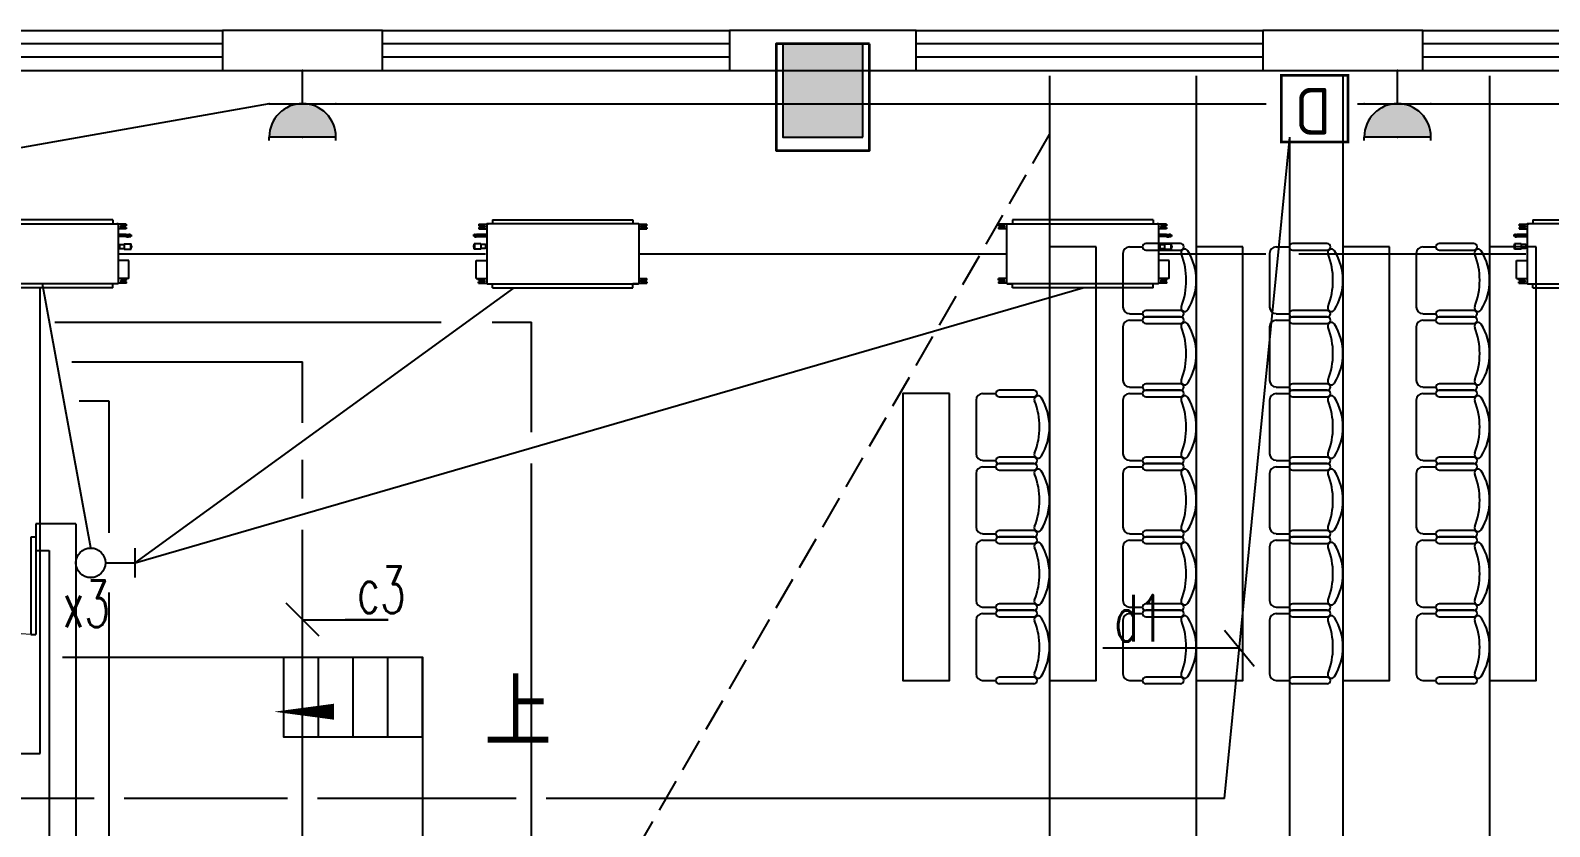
# Model space of a CAD drawing. Extents: x 0 to 302064749, y -59725395 to 1524223.
# Drawn here: x 2069989 to 2081380, y 1466403 to 1472374 of the extents above; entities that cross this region are included whole.
import ezdxf
from ezdxf.enums import TextEntityAlignment as Align

# ---------------------------------------------------------------- set-up
doc = ezdxf.new("R2010")
doc.units = 0
doc.header["$LTSCALE"] = 1000
doc.linetypes.add('DASH', pattern=[0.35, 0.25, -0.1])
for name, color, linetype in [('0-FJPG', 3, 'Continuous'), ('0-底图', 7, 'Continuous'), ('COLU', 7, 'Continuous'), ('COLU_HATCH', 251, 'Continuous'), ('DIM-照明', 3, 'Continuous'), ('EQUIP-插座', 3, 'Continuous'), ('EQUIP-消防', 3, 'Continuous'), ('EQUIP-照明', 3, 'Continuous'), ('M-VRF-EQ', 100, 'Continuous'), ('STAIR', 2, 'Continuous'), ('TEL_TEXT', 7, 'Continuous'), ('TEXT', 7, 'Continuous'), ('WALL', 2, 'Continuous'), ('WINDOW', 4, 'Continuous'), ('WIRE-照明', 6, 'Continuous'), ('公用-符号', 3, 'Continuous'), ('公用-说明', 7, 'Continuous'), ('家具', 8, 'Continuous')]:
    doc.layers.add(name, color=color, linetype=linetype)
doc.layers.add('砼柱', color=2, linetype='Continuous', lineweight=35)
doc.styles.add('_TCH_DIM', font='SIMPLEX', dxfattribs={"width": 0.8, "height": 5, "bigfont": 'HZTXT'})
doc.styles.add('_TEL_DIM', font='simplex.shx', dxfattribs={"width": 0.8, "height": 3.5, "bigfont": 'gbcbig.shx'})
doc.styles.get("Standard").update_dxf_attribs({"font": 'geniso.shx', "bigfont": 'hztxt.shx'})

# ---------------------------------------------------------------- blocks, each defined once
blk = doc.blocks.new('MDV-D71T2')
at = {"extrusion": (0, 0, -1)}
for p, q in [((2794522, 2676021), (2794462, 2676021)), ((2794462, 2676009), (2794462, 2676021)), ((2794462, 2676016), (2794466, 2676016)), ((2794466, 2676009), (2794466, 2676021)), ((2794522, 2675576), (2794522, 2676022)), ((2795660, 2676024), (2794524, 2676024)), ((2794526, 2676024), (2794567, 2676024)), ((2794526, 2676024), (2794537, 2676024)), ((2795660, 2676024), (2794527, 2676024)), ((2795620, 2676055), (2794567, 2676055)), ((2795620, 2676055), (2795620, 2676025)), ((2795662, 2675576), (2795662, 2676022)), ((2795724, 2676021), (2795664, 2676021)), ((2795721, 2676009), (2795721, 2676021)), ((2795724, 2676016), (2795721, 2676016)), ((2795724, 2676021), (2795724, 2676009)), ((2794502, 2676009), (2794462, 2676009)), ((2794502, 2675997), (2794462, 2675997)), ((2794462, 2675997), (2794462, 2675986)), ((2794462, 2675991), (2794466, 2675991)), ((2794522, 2675986), (2794462, 2675986)), ((2794466, 2675997), (2794466, 2675986)), ((2795723, 2675986), (2795662, 2675986)), ((2795724, 2676009), (2795684, 2676009)), ((2795724, 2675997), (2795684, 2675997)), ((2795721, 2675997), (2795721, 2675986)), ((2795724, 2675991), (2795721, 2675991)), ((2795724, 2675997), (2795724, 2675986)), ((2795741, 2675986), (2795741, 2675850)), ((2795662, 2675758), (2795671, 2675758)), ((2795662, 2675732), (2795671, 2675732)), ((2795722, 2675671), (2795662, 2675671)), ((2795671, 2675731), (2795671, 2675759)), ((2795671, 2675759), (2795704, 2675759)), ((2795671, 2675731), (2795704, 2675731)), ((2795707, 2675726), (2795707, 2675764)), ((2795707, 2675764), (2795755, 2675764)), ((2795707, 2675726), (2795755, 2675726)), ((2795722, 2675671), (2795722, 2675655)), ((2795728, 2675673), (2795728, 2675654)), ((2795728, 2675673), (2795739, 2675673)), ((2795728, 2675670), (2795739, 2675670)), ((2795739, 2675673), (2795739, 2675654)), ((2795739, 2675669), (2795741, 2675669)), ((2795741, 2675672), (2795741, 2675671)), ((2795741, 2675655), (2795741, 2675671)), ((2795750, 2675673), (2795742, 2675673)), ((2795750, 2675670), (2795742, 2675670)), ((2795752, 2675671), (2795751, 2675672)), ((2795752, 2675655), (2795752, 2675671)), ((2795752, 2675671), (2795756, 2675669)), ((2795755, 2675726), (2795755, 2675764)), ((2795755, 2675764), (2795755, 2675726)), ((2795755, 2675764), (2795757, 2675764)), ((2795755, 2675764), (2795755, 2675764)), ((2795756, 2675669), (2795756, 2675657)), ((2795757, 2675726), (2795757, 2675764)), ((2795757, 2675764), (2795758, 2675764)), ((2795758, 2675764), (2795758, 2675726)), ((2794522, 2675613), (2794462, 2675613)), ((2794462, 2675602), (2794462, 2675613)), ((2794462, 2675608), (2794466, 2675608)), ((2794502, 2675602), (2794462, 2675602)), ((2794502, 2675590), (2794462, 2675590)), ((2794462, 2675590), (2794462, 2675578)), ((2794462, 2675583), (2794466, 2675583)), ((2794522, 2675578), (2794462, 2675578)), ((2794466, 2675602), (2794466, 2675613)), ((2794466, 2675590), (2794466, 2675578)), ((2794524, 2675574), (2795660, 2675574)), ((2794526, 2675574), (2794537, 2675574)), ((2794526, 2675574), (2794567, 2675574)), ((2795619, 2675574), (2795661, 2675574)), ((2795620, 2675544), (2795620, 2675574)), ((2795661, 2675574), (2795650, 2675574)), ((2795722, 2675655), (2795662, 2675655)), ((2795722, 2675613), (2795662, 2675613)), ((2795722, 2675578), (2795662, 2675578)), ((2795722, 2675602), (2795682, 2675602)), ((2795722, 2675590), (2795682, 2675590)), ((2795719, 2675602), (2795719, 2675613)), ((2795722, 2675608), (2795719, 2675608)), ((2795719, 2675590), (2795719, 2675578)), ((2795722, 2675583), (2795719, 2675583)), ((2795722, 2675602), (2795722, 2675613)), ((2795722, 2675578), (2795722, 2675590)), ((2795728, 2675660), (2795739, 2675660)), ((2795728, 2675654), (2795739, 2675654)), ((2795739, 2675658), (2795741, 2675658)), ((2795741, 2675654), (2795741, 2675655)), ((2795750, 2675660), (2795742, 2675660)), ((2795750, 2675654), (2795742, 2675654)), ((2795752, 2675655), (2795751, 2675654)), ((2795752, 2675655), (2795756, 2675657)), ((2795620, 2675544), (2794567, 2675544))]:
    blk.add_line(p, q, dxfattribs=at)
for p, q in [((2794567, 2676055), (2794567, 2676024)), ((2795741, 2675986), (2795663, 2675986)), ((2795741, 2675850), (2795662, 2675850)), ((2795662, 2675732), (2795671, 2675732)), ((2795707, 2675764), (2795704, 2675759)), ((2795707, 2675726), (2795704, 2675731)), ((2795722, 2675671), (2795728, 2675673)), ((2795755, 2675726), (2795757, 2675726)), ((2795755, 2675726), (2795755, 2675726)), ((2795757, 2675726), (2795758, 2675726)), ((2795758, 2675745), (2795768, 2675745)), ((2794567, 2675544), (2794567, 2675574)), ((2795662, 2675655), (2795722, 2675655)), ((2795722, 2675655), (2795728, 2675654)), ((2795728, 2675655), (2795738, 2675655)), ((2795757, 2675663), (2795767, 2675663))]:
    blk.add_line(p, q)
for centre, start, end in [((2794524, 2676022), 90, 180), ((2794524, 2676022), 90, 180), ((2795660, 2676022), 0, 90), ((2794524, 2675576), 180, 270), ((2795660, 2675576), 270, 0)]:
    blk.add_arc(centre, 2, start, end)
for centre, radius, start, end in [((-2794502, 2676003), 6, 90, 270), ((-2795684, 2676003), 6, 270, 90), ((-2794502, 2675596), 6, 90, 270), ((-2795682, 2675596), 6, 270, 90), ((-2795751, 2675663), 6.25, 136.121, 223.879)]:
    blk.add_arc(centre, radius, start, end, dxfattribs=at)
for points, knots in [([(2795741, 2675672), (2795741, 2675672), (2795741, 2675672), (2795741, 2675672), (2795741, 2675672), (2795741, 2675672), (2795742, 2675672), (2795742, 2675672), (2795742, 2675672), (2795742, 2675672), (2795742, 2675672), (2795742, 2675672), (2795742, 2675673), (2795742, 2675673), (2795742, 2675673), (2795742, 2675673), (2795742, 2675673), (2795742, 2675673), (2795742, 2675673), (2795742, 2675673), (2795742, 2675673), (2795742, 2675673), (2795742, 2675673), (2795742, 2675673), (2795742, 2675673)], [0, 0, 0, 0, 1, 1, 1, 2, 2, 2, 3, 3, 3, 4, 4, 4, 5, 5, 5, 6, 6, 6, 7, 7, 7, 8, 8, 8, 8]), ([(2795742, 2675670), (2795742, 2675670), (2795742, 2675670), (2795742, 2675670), (2795742, 2675670), (2795742, 2675670), (2795742, 2675670), (2795742, 2675670), (2795742, 2675670), (2795742, 2675670), (2795742, 2675670), (2795742, 2675670), (2795742, 2675670), (2795742, 2675670), (2795742, 2675670), (2795742, 2675670), (2795742, 2675670), (2795741, 2675670), (2795741, 2675670), (2795741, 2675670), (2795741, 2675670), (2795741, 2675670), (2795741, 2675670), (2795741, 2675670), (2795741, 2675670), (2795741, 2675670), (2795741, 2675670), (2795741, 2675670), (2795741, 2675670), (2795741, 2675670), (2795741, 2675670), (2795741, 2675670), (2795741, 2675670), (2795741, 2675670), (2795741, 2675671), (2795741, 2675671), (2795741, 2675671), (2795741, 2675671), (2795741, 2675671), (2795741, 2675671), (2795741, 2675671), (2795741, 2675671), (2795741, 2675671), (2795741, 2675671), (2795741, 2675671), (2795741, 2675671), (2795741, 2675671), (2795741, 2675671), (2795741, 2675671), (2795741, 2675671), (2795741, 2675671), (2795741, 2675671), (2795741, 2675671), (2795741, 2675671), (2795741, 2675671), (2795741, 2675671), (2795741, 2675671), (2795741, 2675671), (2795741, 2675671), (2795741, 2675671), (2795741, 2675671), (2795741, 2675671), (2795741, 2675671), (2795741, 2675671), (2795741, 2675671), (2795741, 2675671), (2795741, 2675671), (2795741, 2675671), (2795741, 2675671), (2795741, 2675671), (2795741, 2675671), (2795741, 2675671), (2795741, 2675672), (2795741, 2675672), (2795741, 2675672), (2795741, 2675672), (2795741, 2675672), (2795741, 2675672), (2795741, 2675672), (2795741, 2675672), (2795741, 2675672), (2795741, 2675672), (2795741, 2675672), (2795741, 2675672), (2795741, 2675672), (2795741, 2675672), (2795741, 2675672), (2795741, 2675672), (2795741, 2675672), (2795741, 2675672), (2795741, 2675672), (2795741, 2675672), (2795741, 2675672), (2795741, 2675672), (2795741, 2675672), (2795741, 2675672), (2795741, 2675672), (2795741, 2675672), (2795741, 2675672), (2795741, 2675672), (2795741, 2675672), (2795741, 2675672), (2795741, 2675672), (2795741, 2675672), (2795741, 2675672), (2795741, 2675672), (2795741, 2675672), (2795741, 2675672), (2795741, 2675672)], [0, 0, 0, 0, 1, 1, 1, 2, 2, 2, 3, 3, 3, 4, 4, 4, 5, 5, 5, 6, 6, 6, 7, 7, 7, 8, 8, 8, 9, 9, 9, 10, 10, 10, 11, 11, 11, 12, 12, 12, 13, 13, 13, 14, 14, 14, 15, 15, 15, 16, 16, 16, 17, 17, 17, 18, 18, 18, 19, 19, 19, 20, 20, 20, 21, 21, 21, 22, 22, 22, 23, 23, 23, 24, 24, 24, 25, 25, 25, 26, 26, 26, 27, 27, 27, 28, 28, 28, 29, 29, 29, 30, 30, 30, 31, 31, 31, 32, 32, 32, 33, 33, 33, 34, 34, 34, 35, 35, 35, 36, 36, 36, 36]), ([(2795742, 2675660), (2795742, 2675660), (2795742, 2675660), (2795742, 2675660), (2795742, 2675660), (2795742, 2675660), (2795742, 2675660), (2795742, 2675660), (2795742, 2675661), (2795742, 2675661), (2795742, 2675661), (2795742, 2675661), (2795742, 2675661), (2795742, 2675661), (2795742, 2675661), (2795742, 2675661), (2795742, 2675661), (2795741, 2675661), (2795741, 2675661), (2795741, 2675661), (2795741, 2675662), (2795741, 2675662), (2795741, 2675662), (2795741, 2675662), (2795741, 2675662), (2795741, 2675662), (2795741, 2675662), (2795741, 2675662), (2795741, 2675662), (2795741, 2675662), (2795741, 2675662), (2795741, 2675662), (2795741, 2675663), (2795741, 2675663), (2795741, 2675663), (2795741, 2675663), (2795741, 2675663), (2795741, 2675663), (2795741, 2675663), (2795741, 2675663), (2795741, 2675663), (2795741, 2675663), (2795741, 2675663), (2795741, 2675663), (2795741, 2675663), (2795741, 2675664), (2795741, 2675664), (2795741, 2675664), (2795741, 2675664), (2795741, 2675664), (2795741, 2675664), (2795741, 2675664), (2795741, 2675664), (2795741, 2675664), (2795741, 2675664), (2795741, 2675664), (2795741, 2675664), (2795741, 2675664), (2795741, 2675665), (2795741, 2675665), (2795741, 2675665), (2795741, 2675665), (2795741, 2675665), (2795741, 2675665), (2795741, 2675665), (2795741, 2675665), (2795741, 2675665), (2795741, 2675665), (2795741, 2675665), (2795741, 2675665), (2795741, 2675665), (2795741, 2675666), (2795741, 2675666), (2795741, 2675666), (2795741, 2675666), (2795741, 2675666), (2795741, 2675666), (2795741, 2675666), (2795741, 2675666), (2795741, 2675666), (2795741, 2675666), (2795741, 2675666), (2795741, 2675666), (2795741, 2675666), (2795741, 2675667), (2795741, 2675667), (2795741, 2675667), (2795741, 2675667), (2795741, 2675667), (2795741, 2675667), (2795741, 2675667), (2795741, 2675667), (2795741, 2675667), (2795741, 2675667), (2795741, 2675667), (2795741, 2675667), (2795741, 2675667), (2795741, 2675668), (2795741, 2675668), (2795741, 2675668), (2795741, 2675668), (2795741, 2675668), (2795741, 2675668), (2795741, 2675668), (2795742, 2675668), (2795742, 2675668), (2795742, 2675668), (2795742, 2675668), (2795742, 2675668), (2795742, 2675669), (2795742, 2675669), (2795742, 2675669), (2795742, 2675669), (2795742, 2675669), (2795742, 2675669), (2795742, 2675669), (2795742, 2675669), (2795742, 2675669), (2795742, 2675669), (2795742, 2675669), (2795742, 2675670)], [0, 0, 0, 0, 1, 1, 1, 2, 2, 2, 3, 3, 3, 4, 4, 4, 5, 5, 5, 6, 6, 6, 7, 7, 7, 8, 8, 8, 9, 9, 9, 10, 10, 10, 11, 11, 11, 12, 12, 12, 13, 13, 13, 14, 14, 14, 15, 15, 15, 16, 16, 16, 17, 17, 17, 18, 18, 18, 19, 19, 19, 20, 20, 20, 21, 21, 21, 22, 22, 22, 23, 23, 23, 24, 24, 24, 25, 25, 25, 26, 26, 26, 27, 27, 27, 28, 28, 28, 29, 29, 29, 30, 30, 30, 31, 31, 31, 32, 32, 32, 33, 33, 33, 34, 34, 34, 35, 35, 35, 36, 36, 36, 37, 37, 37, 38, 38, 38, 39, 39, 39, 40, 40, 40, 40]), ([(2795751, 2675672), (2795751, 2675672), (2795751, 2675672), (2795751, 2675672), (2795751, 2675672), (2795751, 2675672), (2795751, 2675672), (2795751, 2675672), (2795751, 2675672), (2795751, 2675672), (2795751, 2675672), (2795751, 2675672), (2795750, 2675673), (2795750, 2675673), (2795750, 2675673), (2795750, 2675673), (2795750, 2675673), (2795750, 2675673), (2795750, 2675673), (2795750, 2675673), (2795750, 2675673), (2795750, 2675673), (2795750, 2675673), (2795750, 2675673), (2795750, 2675673)], [0, 0, 0, 0, 1, 1, 1, 2, 2, 2, 3, 3, 3, 4, 4, 4, 5, 5, 5, 6, 6, 6, 7, 7, 7, 8, 8, 8, 8]), ([(2795750, 2675670), (2795750, 2675670), (2795750, 2675670), (2795750, 2675670), (2795750, 2675670), (2795750, 2675670), (2795750, 2675670), (2795750, 2675670), (2795750, 2675670), (2795750, 2675670), (2795750, 2675670), (2795750, 2675670), (2795750, 2675670), (2795751, 2675670), (2795751, 2675670), (2795751, 2675670), (2795751, 2675670), (2795751, 2675670), (2795751, 2675670), (2795751, 2675670), (2795751, 2675670), (2795751, 2675670), (2795751, 2675670), (2795751, 2675670), (2795751, 2675670), (2795751, 2675670), (2795751, 2675670), (2795751, 2675670), (2795751, 2675670), (2795751, 2675670), (2795751, 2675670), (2795751, 2675670), (2795751, 2675670), (2795751, 2675670), (2795751, 2675671), (2795751, 2675671), (2795751, 2675671), (2795751, 2675671), (2795751, 2675671), (2795751, 2675671), (2795751, 2675671), (2795751, 2675671), (2795751, 2675671), (2795751, 2675671), (2795751, 2675671), (2795751, 2675671), (2795751, 2675671), (2795751, 2675671), (2795751, 2675671), (2795751, 2675671), (2795751, 2675671), (2795751, 2675671), (2795751, 2675671), (2795751, 2675671), (2795751, 2675671), (2795751, 2675671), (2795751, 2675671), (2795751, 2675671), (2795751, 2675671), (2795751, 2675671), (2795751, 2675671), (2795751, 2675671), (2795751, 2675671), (2795751, 2675671), (2795751, 2675671), (2795751, 2675671), (2795751, 2675671), (2795751, 2675671), (2795751, 2675671), (2795751, 2675671), (2795751, 2675671), (2795751, 2675671), (2795751, 2675672), (2795751, 2675672), (2795751, 2675672), (2795751, 2675672), (2795751, 2675672), (2795751, 2675672), (2795751, 2675672), (2795751, 2675672), (2795751, 2675672), (2795751, 2675672), (2795751, 2675672), (2795751, 2675672), (2795751, 2675672), (2795751, 2675672), (2795751, 2675672), (2795751, 2675672), (2795751, 2675672), (2795751, 2675672), (2795751, 2675672), (2795751, 2675672), (2795751, 2675672), (2795751, 2675672), (2795751, 2675672), (2795751, 2675672), (2795751, 2675672), (2795751, 2675672), (2795751, 2675672), (2795751, 2675672), (2795751, 2675672), (2795751, 2675672), (2795751, 2675672), (2795751, 2675672), (2795751, 2675672), (2795751, 2675672), (2795751, 2675672), (2795751, 2675672), (2795751, 2675672)], [0, 0, 0, 0, 1, 1, 1, 2, 2, 2, 3, 3, 3, 4, 4, 4, 5, 5, 5, 6, 6, 6, 7, 7, 7, 8, 8, 8, 9, 9, 9, 10, 10, 10, 11, 11, 11, 12, 12, 12, 13, 13, 13, 14, 14, 14, 15, 15, 15, 16, 16, 16, 17, 17, 17, 18, 18, 18, 19, 19, 19, 20, 20, 20, 21, 21, 21, 22, 22, 22, 23, 23, 23, 24, 24, 24, 25, 25, 25, 26, 26, 26, 27, 27, 27, 28, 28, 28, 29, 29, 29, 30, 30, 30, 31, 31, 31, 32, 32, 32, 33, 33, 33, 34, 34, 34, 35, 35, 35, 36, 36, 36, 36]), ([(2795750, 2675660), (2795750, 2675660), (2795750, 2675660), (2795750, 2675660), (2795750, 2675660), (2795750, 2675660), (2795750, 2675660), (2795750, 2675660), (2795750, 2675661), (2795750, 2675661), (2795750, 2675661), (2795750, 2675661), (2795750, 2675661), (2795751, 2675661), (2795751, 2675661), (2795751, 2675661), (2795751, 2675661), (2795751, 2675661), (2795751, 2675661), (2795751, 2675661), (2795751, 2675662), (2795751, 2675662), (2795751, 2675662), (2795751, 2675662), (2795751, 2675662), (2795751, 2675662), (2795751, 2675662), (2795751, 2675662), (2795751, 2675662), (2795751, 2675662), (2795751, 2675662), (2795751, 2675662), (2795751, 2675663), (2795751, 2675663), (2795751, 2675663), (2795751, 2675663), (2795751, 2675663), (2795751, 2675663), (2795751, 2675663), (2795751, 2675663), (2795751, 2675663), (2795751, 2675663), (2795751, 2675663), (2795751, 2675663), (2795751, 2675663), (2795751, 2675664), (2795751, 2675664), (2795751, 2675664), (2795751, 2675664), (2795751, 2675664), (2795751, 2675664), (2795751, 2675664), (2795751, 2675664), (2795751, 2675664), (2795751, 2675664), (2795751, 2675664), (2795751, 2675664), (2795751, 2675664), (2795751, 2675665), (2795751, 2675665), (2795751, 2675665), (2795751, 2675665), (2795751, 2675665), (2795751, 2675665), (2795751, 2675665), (2795751, 2675665), (2795751, 2675665), (2795751, 2675665), (2795751, 2675665), (2795751, 2675665), (2795751, 2675665), (2795751, 2675666), (2795751, 2675666), (2795751, 2675666), (2795751, 2675666), (2795751, 2675666), (2795751, 2675666), (2795751, 2675666), (2795751, 2675666), (2795751, 2675666), (2795751, 2675666), (2795751, 2675666), (2795751, 2675666), (2795751, 2675666), (2795751, 2675667), (2795751, 2675667), (2795751, 2675667), (2795751, 2675667), (2795751, 2675667), (2795751, 2675667), (2795751, 2675667), (2795751, 2675667), (2795751, 2675667), (2795751, 2675667), (2795751, 2675667), (2795751, 2675667), (2795751, 2675667), (2795751, 2675668), (2795751, 2675668), (2795751, 2675668), (2795751, 2675668), (2795751, 2675668), (2795751, 2675668), (2795751, 2675668), (2795751, 2675668), (2795751, 2675668), (2795751, 2675668), (2795751, 2675668), (2795750, 2675668), (2795750, 2675669), (2795750, 2675669), (2795750, 2675669), (2795750, 2675669), (2795750, 2675669), (2795750, 2675669), (2795750, 2675669), (2795750, 2675669), (2795750, 2675669), (2795750, 2675669), (2795750, 2675669), (2795750, 2675670)], [0, 0, 0, 0, 1, 1, 1, 2, 2, 2, 3, 3, 3, 4, 4, 4, 5, 5, 5, 6, 6, 6, 7, 7, 7, 8, 8, 8, 9, 9, 9, 10, 10, 10, 11, 11, 11, 12, 12, 12, 13, 13, 13, 14, 14, 14, 15, 15, 15, 16, 16, 16, 17, 17, 17, 18, 18, 18, 19, 19, 19, 20, 20, 20, 21, 21, 21, 22, 22, 22, 23, 23, 23, 24, 24, 24, 25, 25, 25, 26, 26, 26, 27, 27, 27, 28, 28, 28, 29, 29, 29, 30, 30, 30, 31, 31, 31, 32, 32, 32, 33, 33, 33, 34, 34, 34, 35, 35, 35, 36, 36, 36, 37, 37, 37, 38, 38, 38, 39, 39, 39, 40, 40, 40, 40]), ([(2795742, 2675654), (2795742, 2675654), (2795742, 2675654), (2795742, 2675654), (2795742, 2675654), (2795742, 2675654), (2795742, 2675654), (2795742, 2675654), (2795742, 2675654), (2795742, 2675654), (2795742, 2675654), (2795742, 2675654), (2795742, 2675654), (2795742, 2675654), (2795742, 2675654), (2795742, 2675654), (2795742, 2675654), (2795741, 2675655), (2795741, 2675655), (2795741, 2675655), (2795741, 2675655), (2795741, 2675655), (2795741, 2675655), (2795741, 2675655), (2795741, 2675655), (2795741, 2675655), (2795741, 2675655), (2795741, 2675655), (2795741, 2675655), (2795741, 2675655), (2795741, 2675655), (2795741, 2675655), (2795741, 2675655), (2795741, 2675655), (2795741, 2675655), (2795741, 2675655), (2795741, 2675656), (2795741, 2675656), (2795741, 2675656), (2795741, 2675656), (2795741, 2675656), (2795741, 2675656), (2795741, 2675656), (2795741, 2675656), (2795741, 2675656), (2795741, 2675656), (2795741, 2675656), (2795741, 2675656), (2795741, 2675656), (2795741, 2675656), (2795741, 2675656), (2795741, 2675656), (2795741, 2675656), (2795741, 2675656), (2795741, 2675656), (2795741, 2675656), (2795741, 2675657), (2795741, 2675657), (2795741, 2675657), (2795741, 2675657), (2795741, 2675657), (2795741, 2675657), (2795741, 2675657), (2795741, 2675657), (2795741, 2675657), (2795741, 2675657), (2795741, 2675657), (2795741, 2675657), (2795741, 2675657), (2795741, 2675657), (2795741, 2675657), (2795741, 2675657), (2795741, 2675657), (2795741, 2675657), (2795741, 2675657), (2795741, 2675657), (2795741, 2675658), (2795741, 2675658), (2795741, 2675658), (2795741, 2675658), (2795741, 2675658), (2795741, 2675658), (2795741, 2675658), (2795741, 2675658), (2795741, 2675658), (2795741, 2675658), (2795741, 2675658), (2795741, 2675658), (2795741, 2675658), (2795741, 2675658), (2795741, 2675658), (2795741, 2675658), (2795741, 2675658), (2795741, 2675658), (2795741, 2675658), (2795741, 2675658), (2795741, 2675659), (2795741, 2675659), (2795741, 2675659), (2795741, 2675659), (2795741, 2675659), (2795741, 2675659), (2795741, 2675659), (2795741, 2675659), (2795742, 2675659), (2795742, 2675659), (2795742, 2675659), (2795742, 2675659), (2795742, 2675659), (2795742, 2675659), (2795742, 2675659), (2795742, 2675659), (2795742, 2675659), (2795742, 2675659), (2795742, 2675660), (2795742, 2675660), (2795742, 2675660), (2795742, 2675660), (2795742, 2675660), (2795742, 2675660), (2795742, 2675660)], [0, 0, 0, 0, 1, 1, 1, 2, 2, 2, 3, 3, 3, 4, 4, 4, 5, 5, 5, 6, 6, 6, 7, 7, 7, 8, 8, 8, 9, 9, 9, 10, 10, 10, 11, 11, 11, 12, 12, 12, 13, 13, 13, 14, 14, 14, 15, 15, 15, 16, 16, 16, 17, 17, 17, 18, 18, 18, 19, 19, 19, 20, 20, 20, 21, 21, 21, 22, 22, 22, 23, 23, 23, 24, 24, 24, 25, 25, 25, 26, 26, 26, 27, 27, 27, 28, 28, 28, 29, 29, 29, 30, 30, 30, 31, 31, 31, 32, 32, 32, 33, 33, 33, 34, 34, 34, 35, 35, 35, 36, 36, 36, 37, 37, 37, 38, 38, 38, 39, 39, 39, 40, 40, 40, 40]), ([(2795741, 2675654), (2795741, 2675654), (2795741, 2675654), (2795741, 2675654), (2795741, 2675654), (2795741, 2675654), (2795742, 2675654), (2795742, 2675654), (2795742, 2675654), (2795742, 2675654), (2795742, 2675654), (2795742, 2675654), (2795742, 2675654), (2795742, 2675654), (2795742, 2675654), (2795742, 2675654), (2795742, 2675654), (2795742, 2675654), (2795742, 2675654), (2795742, 2675654), (2795742, 2675654), (2795742, 2675654), (2795742, 2675654), (2795742, 2675654), (2795742, 2675654)], [0, 0, 0, 0, 1, 1, 1, 2, 2, 2, 3, 3, 3, 4, 4, 4, 5, 5, 5, 6, 6, 6, 7, 7, 7, 8, 8, 8, 8]), ([(2795750, 2675654), (2795750, 2675654), (2795750, 2675654), (2795750, 2675654), (2795750, 2675654), (2795750, 2675654), (2795750, 2675654), (2795750, 2675654), (2795750, 2675654), (2795750, 2675654), (2795750, 2675654), (2795750, 2675654), (2795750, 2675654), (2795751, 2675654), (2795751, 2675654), (2795751, 2675654), (2795751, 2675654), (2795751, 2675655), (2795751, 2675655), (2795751, 2675655), (2795751, 2675655), (2795751, 2675655), (2795751, 2675655), (2795751, 2675655), (2795751, 2675655), (2795751, 2675655), (2795751, 2675655), (2795751, 2675655), (2795751, 2675655), (2795751, 2675655), (2795751, 2675655), (2795751, 2675655), (2795751, 2675655), (2795751, 2675655), (2795751, 2675655), (2795751, 2675655), (2795751, 2675656), (2795751, 2675656), (2795751, 2675656), (2795751, 2675656), (2795751, 2675656), (2795751, 2675656), (2795751, 2675656), (2795751, 2675656), (2795751, 2675656), (2795751, 2675656), (2795751, 2675656), (2795751, 2675656), (2795751, 2675656), (2795751, 2675656), (2795751, 2675656), (2795751, 2675656), (2795751, 2675656), (2795751, 2675656), (2795751, 2675656), (2795751, 2675656), (2795751, 2675657), (2795751, 2675657), (2795751, 2675657), (2795751, 2675657), (2795751, 2675657), (2795751, 2675657), (2795751, 2675657), (2795751, 2675657), (2795751, 2675657), (2795751, 2675657), (2795751, 2675657), (2795751, 2675657), (2795751, 2675657), (2795751, 2675657), (2795751, 2675657), (2795751, 2675657), (2795751, 2675657), (2795751, 2675657), (2795751, 2675657), (2795751, 2675657), (2795751, 2675658), (2795751, 2675658), (2795751, 2675658), (2795751, 2675658), (2795751, 2675658), (2795751, 2675658), (2795751, 2675658), (2795751, 2675658), (2795751, 2675658), (2795751, 2675658), (2795751, 2675658), (2795751, 2675658), (2795751, 2675658), (2795751, 2675658), (2795751, 2675658), (2795751, 2675658), (2795751, 2675658), (2795751, 2675658), (2795751, 2675658), (2795751, 2675658), (2795751, 2675659), (2795751, 2675659), (2795751, 2675659), (2795751, 2675659), (2795751, 2675659), (2795751, 2675659), (2795751, 2675659), (2795751, 2675659), (2795751, 2675659), (2795751, 2675659), (2795751, 2675659), (2795751, 2675659), (2795750, 2675659), (2795750, 2675659), (2795750, 2675659), (2795750, 2675659), (2795750, 2675659), (2795750, 2675659), (2795750, 2675660), (2795750, 2675660), (2795750, 2675660), (2795750, 2675660), (2795750, 2675660), (2795750, 2675660), (2795750, 2675660)], [0, 0, 0, 0, 1, 1, 1, 2, 2, 2, 3, 3, 3, 4, 4, 4, 5, 5, 5, 6, 6, 6, 7, 7, 7, 8, 8, 8, 9, 9, 9, 10, 10, 10, 11, 11, 11, 12, 12, 12, 13, 13, 13, 14, 14, 14, 15, 15, 15, 16, 16, 16, 17, 17, 17, 18, 18, 18, 19, 19, 19, 20, 20, 20, 21, 21, 21, 22, 22, 22, 23, 23, 23, 24, 24, 24, 25, 25, 25, 26, 26, 26, 27, 27, 27, 28, 28, 28, 29, 29, 29, 30, 30, 30, 31, 31, 31, 32, 32, 32, 33, 33, 33, 34, 34, 34, 35, 35, 35, 36, 36, 36, 37, 37, 37, 38, 38, 38, 39, 39, 39, 40, 40, 40, 40]), ([(2795751, 2675654), (2795751, 2675654), (2795751, 2675654), (2795751, 2675654), (2795751, 2675654), (2795751, 2675654), (2795751, 2675654), (2795751, 2675654), (2795751, 2675654), (2795751, 2675654), (2795751, 2675654), (2795751, 2675654), (2795750, 2675654), (2795750, 2675654), (2795750, 2675654), (2795750, 2675654), (2795750, 2675654), (2795750, 2675654), (2795750, 2675654), (2795750, 2675654), (2795750, 2675654), (2795750, 2675654), (2795750, 2675654), (2795750, 2675654), (2795750, 2675654)], [0, 0, 0, 0, 1, 1, 1, 2, 2, 2, 3, 3, 3, 4, 4, 4, 5, 5, 5, 6, 6, 6, 7, 7, 7, 8, 8, 8, 8])]:
    blk.add_open_spline(points, degree=3, knots=knots)
blk = doc.blocks.new('A$C416B0EB6')
at = {"layer": '0-FJPG'}
blk.add_blockref('MDV-D71T2', (-2794567, -2676055, -8200), dxfattribs=at)
blk = doc.blocks.new('$equip$00002672')
for p, q in [((0.222, 0.889), (-0.222, 0.889)), ((0, 0.444), (0, 0.889))]:
    blk.add_line(p, q)
blk.add_circle((0, 0.222), 0.222)
for p in [(0, 0.889), (-0.222, 0.222), (0, 0), (0.222, 0.222)]:
    blk.add_point(p)
at = {"color": 7, "style": '_TEL_DIM', "flags": 1}
for tag in ['A', 'REMARK']:
    blk.add_attdef(tag, text='', height=0.00002, dxfattribs=at).set_placement((0, 0), align=Align.MIDDLE_CENTER)
blk = doc.blocks.new('$equip$00001237')
for p, q in [((-0.5, 1.05), (-0.5, 1)), ((-0.5, 1), (0.5, 1)), ((0.5, 1.05), (0.5, 1)), ((0.5, 0.5), (-0.5, 0.5)), ((0, 0.5), (0, 0))]:
    blk.add_line(p, q)
blk.add_arc((0, 1), 0.5, 180, 0)
for p in [(0, 1), (-0.5, 0.5), (0.5, 0.5), (0, 0)]:
    blk.add_point(p)
for points in [[(0.433, 0.75), (-0.433, 0.75), (0.5, 1), (-0.5, 1)], [(0.25, 0.567), (-0.25, 0.567), (0.433, 0.75), (-0.433, 0.75)], [(0, 0.5), (0, 0.5), (0.25, 0.567), (-0.25, 0.567)]]:
    blk.add_solid(points)
at = {"flags": 9}
blk.add_attdef('A', (0, 0), '', height=0.00002, dxfattribs=at)
blk = doc.blocks.new('J1')
at = {"layer": '家具', "linetype": 'Continuous'}
for p, q in [((184, 219), (-57, 219)), ((-216, 151), (-216, -222)), ((-171, 196), (-80, 196)), ((-57, 173), (184, 173)), ((-171, -268), (-80, -268)), ((184, -245), (-57, -245)), ((-57, -290), (184, -290))]:
    blk.add_line(p, q, dxfattribs=at)
for centre, radius, start, end in [((-57, 196), 22.7, 90, 270), ((184, 196), 22.7, 270, 90), ((-171, 151), 45.4, 90, 180), ((213, 155), 25.5, 31.8908, 201.2393), ((-278, -36), 502, 338.7607, 21.2393), ((-94, -36), 387, 328.1092, 31.8908), ((-171, -222), 45.4, 180, 270), ((-57, -268), 22.7, 90, 270), ((184, -268), 22.7, 270, 90), ((213, -227), 25.5, 158.7607, 328.1092)]:
    blk.add_arc(centre, radius, start, end, dxfattribs=at)
blk = doc.blocks.new('1111')
at = {"layer": 'COLU_HATCH'}
h = blk.add_hatch(color=256, dxfattribs=at)
h.dxf.hatch_style = 1
h.paths.add_polyline_path([(1114192, 1080991), (1114192, 1081691), (1113592, 1081691), (1113592, 1080991)])
at = {"layer": 'COLU'}
blk.add_lwpolyline([(1114192, 1080991), (1114192, 1081691), (1113592, 1081691), (1113592, 1080991)], close=True, dxfattribs=at)
blk = doc.blocks.new('rtyu')
at = {"layer": '砼柱', "lineweight": 35}
blk.add_lwpolyline([(2836358, 697340), (2835658, 697340), (2835658, 696540), (2836358, 696540)], close=True, dxfattribs=at)
blk.add_lwpolyline([(2836358, 697340), (2835658, 697340), (2835658, 696540), (2836358, 696540)], close=True, dxfattribs=at)
blk = doc.blocks.new('A$C6D717843')
at = {"layer": 'TEXT'}
blk.add_blockref('rtyu', (-2821208, -641940), dxfattribs=at)
blk = doc.blocks.new('$DorLib2D$00000002')
for p, q in [((-0.5, 0), (-0.5, 0.4875)), ((-0.475, 0.4875), (-0.5, 0.4875)), ((-0.475, 0), (-0.475, 0.4875)), ((0.475, 0), (0.475, 0.4875)), ((0.475, 0.4875), (0.5, 0.4875)), ((0.5, 0), (0.5, 0.4875)), ((-0.5, 0), (-0.475, 0)), ((0.5, 0), (0.475, 0))]:
    blk.add_line(p, q)
at = {"lineweight": 13}
for centre, start, end in [((-0.4875, 0), 0, 88.53072), ((0.4875, 0), 91.46928, 180)]:
    blk.add_arc(centre, 0.4875, start, end, dxfattribs=at)
blk = doc.blocks.new('$WINLIB2D$00000001')
at = {"color": 0}
for points in [[(-0.5, 0.5), (-0.5, -0.5)], [(-0.5, 0.5), (0.5, 0.5)], [(0.5, -0.5), (0.5, 0.5)], [(0.5, 0.1667), (-0.5, 0.1667)], [(0.5, -0.1667), (-0.5, -0.1667)], [(-0.5, -0.5), (0.5, -0.5)]]:
    blk.add_lwpolyline(points, dxfattribs=at)
blk = doc.blocks.new('gfhjghj')
for points in [[(1075532.7, -11849.9), (1074492.7, -11849.9), (1074492.7, -11249.9)], [(1074752.7, -11849.9), (1074752.7, -11249.9)], [(1075012.7, -11849.9), (1075012.7, -11249.9)], [(1075272.7, -11849.9), (1075272.7, -11249.9)], [(1075532.7, -11849.9), (1075532.7, -11249.9)]]:
    blk.add_lwpolyline(points)
at = {"layer": 'STAIR'}
for p, q in [((1080232.7, -6889.9), (1080232.7, -27009.9)), ((1080232.7, -6889.9), (1080232.7, -27009.9)), ((1081332.7, -6889.9), (1081332.7, -27009.9)), ((1082432.7, -6889.9), (1082432.7, -27009.9)), ((1083532.7, -6889.9), (1083532.7, -27009.9))]:
    blk.add_line(p, q, dxfattribs=at)
at = {"layer": 'WALL'}
for p, q in [((1075232.7, -6549.9), (1074032.7, -6549.9)), ((1074032.7, -6549.9), (1074032.7, -6849.9)), ((1075232.7, -6849.9), (1075232.7, -6549.9)), ((1079232.7, -6549.9), (1077832.7, -6549.9)), ((1077832.7, -6549.9), (1077832.7, -6849.9)), ((1079232.7, -6849.9), (1079232.7, -6549.9)), ((1083032.7, -6549.9), (1081832.7, -6549.9)), ((1081832.7, -6549.9), (1081832.7, -6849.9)), ((1083032.7, -6849.9), (1083032.7, -6549.9)), ((1074032.7, -6849.9), (1075232.7, -6849.9)), ((1077832.7, -6849.9), (1079232.7, -6849.9)), ((1081832.7, -6849.9), (1083032.7, -6849.9)), ((1072932.7, -10249.9), (1072632.7, -10249.9)), ((1072632.7, -10249.9), (1072632.7, -10449.9)), ((1072932.7, -10249.9), (1072932.7, -23649.9)), ((1072632.7, -10449.9), (1072732.7, -10449.9)), ((1072732.7, -10449.9), (1072732.7, -23449.9))]:
    blk.add_line(p, q, dxfattribs=at)
at = {"layer": '公用-符号'}
blk.add_lwpolyline([(1075837.1, -11659.4, 0, 0, 0), (1074418.1, -11659.4, 0, 120, 0), (1074868.1, -11659.4, 0, 0, 0)], format="xyseb", dxfattribs=at)
at = {"layer": '家具', "linetype": 'DASH'}
blk.add_lwpolyline([(1072932.7, -19974.9), (1080232.7, -7331)], dxfattribs=at)
at = {"layer": '家具'}
for points in [[(1080582.7, -8173.9), (1080232.7, -8173.9), (1080232.7, -11424.4), (1080582.7, -11424.4)], [(1081682.7, -8173.9), (1081332.7, -8173.9), (1081332.7, -11424.4), (1081682.7, -11424.4)], [(1082782.7, -8173.9), (1082432.7, -8173.9), (1082432.7, -11424.4), (1082782.7, -11424.4)], [(1083882.7, -8173.9), (1083532.7, -8173.9), (1083532.7, -11424.4), (1083882.7, -11424.4)], [(1079482.7, -9273.9), (1079132.7, -9273.9), (1079132.7, -11424.4), (1079482.7, -11424.4)]]:
    blk.add_lwpolyline(points, close=True, dxfattribs=at)
blk.add_lwpolyline([(1072832.7, -11249.9), (1075532.7, -11249.9), (1075532.7, -22649.9), (1072732.7, -22649.9)], dxfattribs=at)
for name, p in [('A$C6D717843', (1063732.7, -62049.9)), ('1111', (-35359.3, -1088341))]:
    blk.add_blockref(name, p)
at = {"layer": 'WINDOW'}
for name, p, xscale, yscale, zscale, rotation in [('$WINLIB2D$00000001', (1072732.7, -6699.9), -2600, 300, 300, 180.0000000200545), ('$WINLIB2D$00000001', (1076532.7, -6699.9), -2600, 300, 300, 180.0000000200545), ('$WINLIB2D$00000001', (1080532.7, -6699.9), -2600, 300, 300, 180.0000000200545), ('$WINLIB2D$00000001', (1084332.7, -6699.9), -2600, 300, 300, 180.0000000200545), ('$DorLib2D$00000002', (1071882.7, -10349.9), -1500, 1500, 200, 180)]:
    blk.add_blockref(name, p, dxfattribs=dict(at, xscale=xscale, yscale=yscale, zscale=zscale, rotation=rotation))
at = {"layer": '家具', "extrusion": (0, 0, -1), "xscale": -1.080000000074506, "yscale": 1.080000000074506, "zscale": -1.080000000074506}
for p in [(-1081016.4, -8385.4), (-1082116.4, -8385.4), (-1083216.4, -8385.4), (-1081016.4, -8935.4), (-1082116.4, -8935.4), (-1083216.4, -8935.4), (-1079916.4, -9485.4), (-1081016.4, -9485.4), (-1082116.4, -9485.4), (-1083216.4, -9485.4), (-1079916.4, -10035.4), (-1081016.4, -10035.4), (-1082116.4, -10035.4), (-1083216.4, -10035.4), (-1079916.4, -10585.4), (-1081016.4, -10585.4), (-1082116.4, -10585.4), (-1083216.4, -10585.4), (-1079916.4, -11135.4), (-1081016.4, -11135.4), (-1082116.4, -11135.4), (-1083216.4, -11135.4)]:
    blk.add_blockref('J1', p, dxfattribs=at)
at = {"layer": '公用-说明', "style": '_TCH_DIM'}
blk.add_text('上', height=506.4, dxfattribs=at).set_placement((1075994.6, -11921.9))
blk = doc.blocks.new('$equip$00002755')
for p, q in [((0.5, 0.5), (-0.5, 0.5)), ((-0.5, 0.5), (-0.5, -0.5)), ((0.5, -0.5), (0.5, 0.5)), ((-0.5, -0.5), (0.5, -0.5))]:
    blk.add_line(p, q)
at = {"const_width": 0.04}
blk.add_lwpolyline([(-0.5, 0.5), (0.5, 0.5), (0.5, -0.5), (-0.5, -0.5), (-0.5, 0.5), (0.5, 0.5)], dxfattribs=at)
for p in [(0, 0.5), (-0.5, 0), (0.5, 0), (-0.027, -0.5)]:
    blk.add_point(p)
at = {"color": 7}
blk.add_attdef('$TEXT$', text='', height=0.4, dxfattribs=at).set_placement((0.026, -0.008), align=Align.MIDDLE_CENTER)
at = {"color": 7, "flags": 1}
for tag, height, p in [('A', 0.00002, (0, 0)), ('B', 0.4, (0.755, -0.254))]:
    blk.add_attdef(tag, text='', height=height, dxfattribs=at).set_placement(p, align=Align.MIDDLE_CENTER)

msp = doc.modelspace()

# ---------------------------------------------------------------- linework, layer by layer
at = {"layer": 'DIM-照明'}
for p, q in [((2072153, 1467830), (2071906, 1468078)), ((2078943, 1467876), (2079165, 1467605))]:
    msp.add_line(p, q, dxfattribs=at)
for points in [[(2072030, 1467954), (2072671, 1467954)], [(2072671, 1467954), (2072350, 1467954)], [(2078410, 1467741), (2078029, 1467741)], [(2079054, 1467741), (2078410, 1467741)]]:
    msp.add_lwpolyline(points, dxfattribs=at)
at = {"layer": 'WIRE-照明'}
for p, q in [((2071780, 1471824), (2068330, 1471214)), ((2072280, 1471824), (2079255, 1471824)), ((2079940, 1471824), (2079990, 1471824)), ((2080293, 1471824), (2087380, 1471824)), ((2078942, 1466613), (2079432, 1471574)), ((2079432, 1464064), (2079432, 1471574)), ((2070649, 1470699), (2073402, 1470699)), ((2074550, 1470699), (2077303, 1470699)), ((2078449, 1470699), (2079252, 1470699)), ((2079499, 1470699), (2081202, 1470699)), ((2070061, 1470002), (2070061, 1470443)), ((2070441, 1468493), (2070079, 1470474)), ((2070774, 1468381), (2073616, 1470443)), ((2070774, 1468381), (2077880, 1470443)), ((2070173, 1470186), (2073069, 1470186)), ((2073452, 1470186), (2073745, 1470186)), ((2073745, 1469361), (2073745, 1470186)), ((2070061, 1466950), (2070061, 1470002)), ((2070300, 1469889), (2072030, 1469889)), ((2072030, 1469431), (2072030, 1469889)), ((2070580, 1469593), (2070354, 1469593)), ((2070580, 1468605), (2070580, 1469593)), ((2072030, 1468863), (2072030, 1469153)), ((2073745, 1462751), (2073745, 1469126)), ((2072030, 1458288), (2072030, 1468629)), ((2070580, 1463924), (2070580, 1468158)), ((2069359, 1466950), (2070061, 1466950)), ((2070467, 1466613), (2068704, 1466613)), ((2071917, 1466613), (2070692, 1466613)), ((2073632, 1466613), (2072142, 1466613)), ((2078942, 1466613), (2073857, 1466613))]:
    msp.add_line(p, q, dxfattribs=at)

# ---------------------------------------------------------------- block references
at = {"layer": '0-底图'}
msp.add_blockref('gfhjghj', (997397, 1478924), dxfattribs=at)
at = {"layer": 'EQUIP-插座', "xscale": 500, "yscale": 500, "zscale": 500, "rotation": 180}
for p in [(2072030, 1472074), (2080240, 1472074)]:
    msp.add_blockref('$equip$00001237', p, dxfattribs=at)
at = {"layer": 'EQUIP-消防', "ltscale": 5}
ref = msp.add_blockref('$equip$00002755', (2079617, 1471786), dxfattribs=dict(at, xscale=500, yscale=500, zscale=500, rotation=180))
ref.add_attrib('$TEXT$', 'D', dxfattribs={"layer": '0', "color": 7, "height": 350, "rotation": 180}).set_placement((2079604, 1471767), align=Align.MIDDLE_CENTER)
at = {"layer": 'EQUIP-照明', "xscale": 500, "yscale": 500, "zscale": 500, "rotation": 270}
msp.add_blockref('$equip$00002672', (2070330, 1468381), dxfattribs=at)
at = {"layer": 'M-VRF-EQ', "xscale": -1, "rotation": 180}
for p in [(2069553, 1470443, 8200), (2077353, 1470443, 8200)]:
    msp.add_blockref('A$C416B0EB6', p, dxfattribs=at)
at = {"layer": 'M-VRF-EQ', "rotation": 180}
for p in [(2074506, 1470443, 8200), (2082306, 1470443, 8200)]:
    msp.add_blockref('A$C416B0EB6', p, dxfattribs=at)

# ---------------------------------------------------------------- texts
at = {"layer": 'DIM-照明', "color": 7, "style": '_TEL_DIM', "width": 0.64}
for s, p in [('c3', (2072438, 1468004)), ('d1', (2078116, 1467791))]:
    msp.add_text(s, height=350, dxfattribs=at).set_placement(p)
at = {"layer": 'TEL_TEXT', "style": '_TEL_DIM', "width": 0.64}
msp.add_text('x3', height=350, dxfattribs=at).set_placement((2070230, 1467899))

doc.saveas('drawing.dxf')
